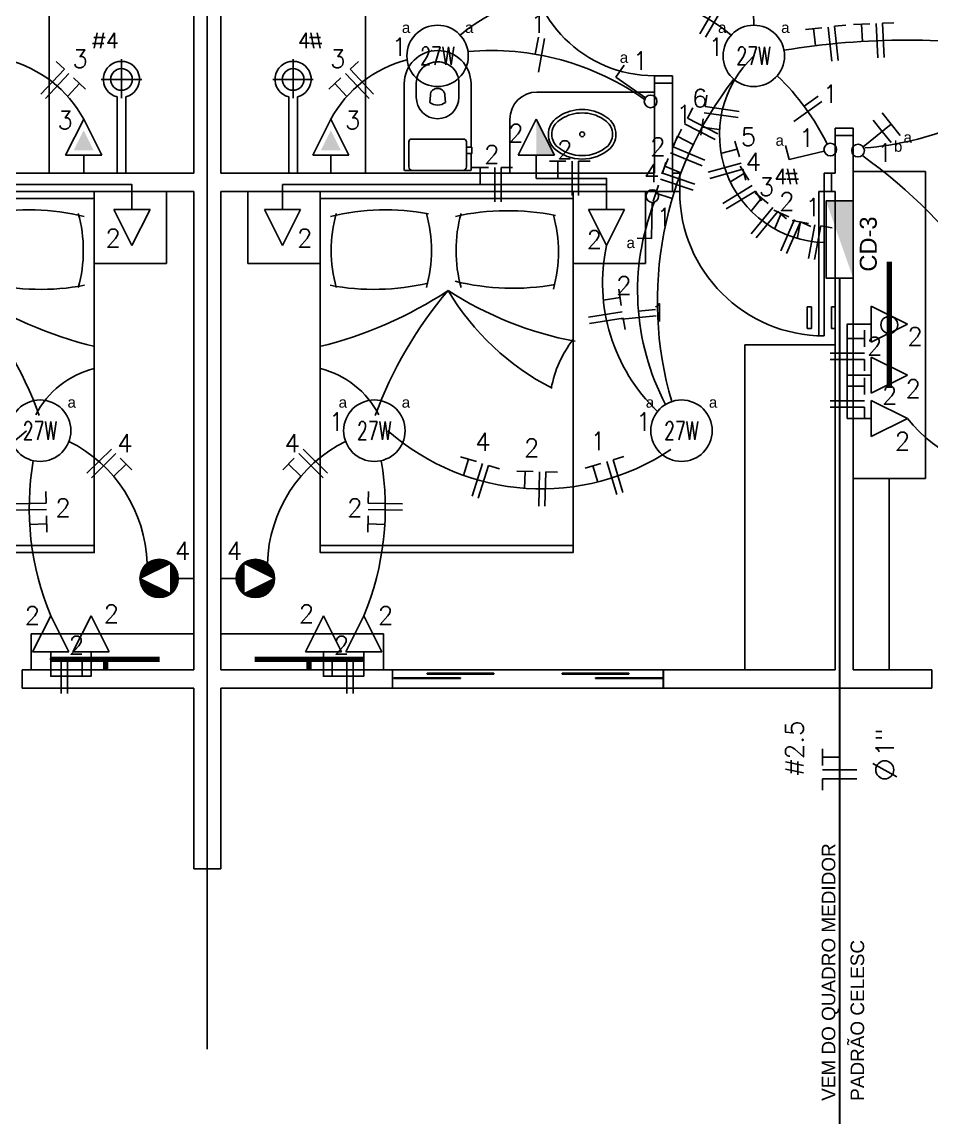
# Model space of a CAD drawing. Header units: metres. Extents: x 49 to 320, y -91 to 27.
# Drawn here: x 159.73 to 164.76, y -69.57 to -63.47 of the extents above; entities that cross this region are included whole.
import ezdxf
from ezdxf.enums import TextEntityAlignment as Align

# ---------------------------------------------------------------- set-up
doc = ezdxf.new("R2010")
doc.units = ezdxf.units.M
doc.header["$LTSCALE"] = 0.2
for name, color, linetype in [('ARQ-___-___-LEG', 3, 'Continuous'), ('ARQ-EQP', 24, 'Continuous'), ('ARQ-EQP-___-INT', 7, 'Continuous'), ('ARQ-MOB-___-INT', 7, 'Continuous'), ('BITOLA', 7, 'Continuous'), ('CIRCUITO', 7, 'Continuous'), ('CIRCUITO_FIACAO', 10, 'Continuous'), ('INTERRUPTORES', 6, 'Continuous'), ('LUMINARIAS', 1, 'Continuous'), ('SOMENTE_FIACAO', 3, 'Continuous'), ('SOMENTE_TUBULACAO', 5, 'Continuous'), ('TEXTO_INTERRUPTOR', 7, 'Continuous'), ('TOMADAS', 3, 'Continuous')]:
    doc.layers.add(name, color=color, linetype=linetype)
doc.styles.add('REGUA100', font='arial.ttf')
doc.styles.add('REGUA60', font='arial.ttf')
doc.styles.add('ROMANS', font='romans', dxfattribs={"height": 6})
doc.styles.get("Standard").update_dxf_attribs({"font": 'arial.ttf'})

# ---------------------------------------------------------------- blocks, each defined once
blk = doc.blocks.new('SACHS__2')
at = {"layer": 'ARQ-EQP', "color": 0, "linetype": 'ByBlock'}
for p, q in [((42.29, 2.4), (0, 2.4)), ((0, 2.4), (0, -2.4)), ((42.29, -2.4), (0, -2.4))]:
    blk.add_line(p, q, dxfattribs=at)
blk.add_arc((52, 0), 10, 193.88654, 166.11346, dxfattribs=at)
at = {"layer": 'ARQ-EQP-___-INT'}
for p, q in [((52, 11.2), (52, -11.2)), ((41.6, 0), (63.2, 0))]:
    blk.add_line(p, q, dxfattribs=at)
blk.add_circle((52, 0), 6, dxfattribs=at)
blk = doc.blocks.new('MDCCAS22')
at = {"color": 0}
blk.add_lwpolyline([(140, 0), (0, 0), (0, -200), (140, -200)], close=True, dxfattribs=at)
at = {"layer": 'ARQ-MOB-___-INT'}
for p, q in [((0, -4), (140, -4)), ((0, -196), (140, -196))]:
    blk.add_line(p, q, dxfattribs=at)
for centre, radius, start, end in [((36.14, -140.56), 130.32, 79.45741, 103.51085), ((82.89, -32.71), 76.8, 164.48595, 195.51405), ((-15.19, -32.71), 76.8, 344.48595, 15.51405), ((103.9, -146.58), 135.89, 78.80761, 102.36088), ((152.01, -32.7), 76.8, 164.48595, 195.51405), ((55.11, -33.55), 76.8, 344.48595, 15.51405), ((-55.47, 137.47), 230.14, 283.86849, 303.27711), ((29.71, 76.04), 130.31, 259.29808, 283.35216), ((243.13, -201.79), 226.41, 139.56103, 159.93611), ((178.64, 112.88), 199.47, 237.27407, 259.15181), ((195.03, 19.52), 144.83, 210.93609, 242.5714), ((106.88, 82.36), 135.99, 256.29588, 279.84092), ((188.19, -119.84), 61.23, 142.0564, 169.8271), ((-11.98, -146.66), 50.03, 27.33297, 76.02563)]:
    blk.add_arc(centre, radius, start, end, dxfattribs=at)
blk = doc.blocks.new('SAC616S2')
at = {"layer": 'ARQ-EQP', "color": 0, "linetype": 'ByBlock'}
blk.add_lwpolyline([(18.17, -1.5, -0.329256), (18.5, -1.88), (18.5, -49.6, -0.412623), (0, -68, -0.412623), (-18.5, -49.6), (-18.5, -14.45), (-18.9, -14.45), (-18.9, -10.95), (-18.5, -10.95), (-18.5, -1.88, -0.329256), (-18.17, -1.5), (-17.25, -1.5), (0, -1.5), (17.29, -1.5)], format="xyb", close=True, dxfattribs=at)
at = {"layer": 'ARQ-EQP-___-INT'}
for p, q in [((-18.5, -10.95), (-16, -10.95)), ((-18.5, -14.45), (-16, -14.45))]:
    blk.add_line(p, q, dxfattribs=at)
blk.add_lwpolyline([(-14, -1.5, 0.324141), (-16, -3.5), (-16, -17.5, 0.333333), (-14.5, -19), (0, -19), (14.5, -19, 0.333333), (16, -17.5), (16, -3.5, 0.324141), (14, -1.5, 0.324141)], format="xyb", dxfattribs=at)
for points in [[(0, -61.7, 0.418677), (11.8, -50), (11.8, -42.1, 0.411784), (0, -30.2, 0.411784), (-11.8, -42.1), (-11.8, -50, 0.418677)], [(0, -47, -0.428571), (-4, -43.3), (-4.3, -39.3, -0.16754), (0, -37.8, -0.16754), (4.3, -39.3), (4, -43.3, -0.428571)]]:
    blk.add_lwpolyline(points, format="xyb", close=True, dxfattribs=at)
blk.add_point((3.34, -68), dxfattribs=at)
blk = doc.blocks.new('SAL37S_2')
at = {"layer": 'ARQ-EQP-___-INT'}
for points in [[(0.02, -10, 0.145827), (-16.81, -14.87, 0.090827), (-22, -19.4, 0.12568), (-24.84, -26.73, 0.221372), (-20.58, -38.81, 0.186059), (0.02, -46.55, 0.186059)], [(-0.02, -10, -0.145827), (16.81, -14.87, -0.090827), (22, -19.4, -0.12568), (24.84, -26.73, -0.221372), (20.58, -38.81, -0.186059), (-0.02, -46.55, -0.186059)]]:
    blk.add_lwpolyline(points, format="xyb", dxfattribs=at)
blk.add_lwpolyline([(0, -12.5, 0.14623), (-15.5, -17, 0.09047), (-20, -20.9, 0.123903), (-22.35, -27, 0.21906), (-18.85, -37, 0.185248), (0, -44.05, 0.185248), (18.85, -37, 0.21906), (22.35, -27, 0.123903), (20, -20.9, 0.09047), (15.5, -17, 0.14623)], format="xyb", close=True, dxfattribs=at)
blk.add_circle((0, -28.25), 1.8, dxfattribs=at)
blk = doc.blocks.new('*U336', base_point=(2907.74, 95.49))
at = {"linetype": 'Continuous'}
blk.add_circle((2907.74, 95.49), 17, dxfattribs=at)
at = {"linetype": 'Continuous', "style": 'ROMANS', "width": 0.7}
blk.add_text('27W', height=10, dxfattribs=at).set_placement((2907.7, 95.49), align=Align.MIDDLE)
blk = doc.blocks.new('*U340', base_point=(3127.74, 302.99))
at = {"linetype": 'Continuous'}
blk.add_circle((3127.74, 302.99), 17, dxfattribs=at)
at = {"linetype": 'Continuous', "style": 'ROMANS', "width": 0.7}
blk.add_text('27W', height=10, dxfattribs=at).set_placement((3127.7, 302.99), align=Align.MIDDLE)
blk = doc.blocks.new('*U341', base_point=(3302.74, 302.99))
at = {"linetype": 'Continuous'}
blk.add_circle((3302.74, 302.99), 17, dxfattribs=at)
at = {"linetype": 'Continuous', "style": 'ROMANS', "width": 0.7}
blk.add_text('27W', height=10, dxfattribs=at).set_placement((3302.7, 302.99), align=Align.MIDDLE)
blk = doc.blocks.new('*U342', base_point=(3262.74, 95.49))
at = {"linetype": 'Continuous'}
blk.add_circle((3262.74, 95.49), 17, dxfattribs=at)
at = {"linetype": 'Continuous', "style": 'ROMANS', "width": 0.7}
blk.add_text('27W', height=10, dxfattribs=at).set_placement((3262.7, 95.49), align=Align.MIDDLE)
blk = doc.blocks.new('*U343', base_point=(3092.74, 95.49))
at = {"linetype": 'Continuous'}
blk.add_circle((3092.74, 95.49), 17, dxfattribs=at)
at = {"linetype": 'Continuous', "style": 'ROMANS', "width": 0.7}
blk.add_text('27W', height=10, dxfattribs=at).set_placement((3092.7, 95.49), align=Align.MIDDLE)
blk = doc.blocks.new('*U321', base_point=(1830.96, -37.01))
blk.add_lwpolyline([(1802.46, -37.01), (1802.46, -17.01), (1859.46, -17.01), (1859.46, -37.01)], close=True)
blk.add_trace([(1859.46, -17.01), (1802.46, -37.01), (1859.46, -37.01)])
blk = doc.blocks.new('*U402', base_point=(1511.24, 274.62))
at = {"color": 2}
for p, q in [((1490.54, 291.31), (1495.14, 297.85)), ((1506.9, 279.8), (1490.54, 291.31))]:
    blk.add_line(p, q, dxfattribs=at)
blk.add_circle((1509.76, 277.79), 3.5, dxfattribs=at)
blk = doc.blocks.new('*U404', base_point=(1513.03, 227.99))
at = {"color": 2}
for p, q in [((1510.66, 221.86), (1510.28, 201.86)), ((1510.28, 201.86), (1502.28, 202.01))]:
    blk.add_line(p, q, dxfattribs=at)
blk.add_circle((1510.73, 225.36), 3.5, dxfattribs=at)
blk = doc.blocks.new('*U405', base_point=(1611.24, 248.26))
at = {"color": 2}
for p, q in [((1586.41, 245.65), (1584.54, 253.43)), ((1605.85, 250.33), (1586.41, 245.65))]:
    blk.add_line(p, q, dxfattribs=at)
blk.add_circle((1609.26, 251.15), 3.5, dxfattribs=at)
blk = doc.blocks.new('*U408', base_point=(1621.24, 249.71))
for p, q in [((1642.97, 265.26), (1637.96, 271.5)), ((1627.37, 252.74), (1642.97, 265.26)), ((1637.96, 261.23), (1632.95, 267.47)), ((1642.97, 265.26), (1647.98, 259.02)), ((1637.96, 261.23), (1642.96, 255))]:
    blk.add_line(p, q)
blk.add_circle((1624.64, 250.55), 3.5)
blk = doc.blocks.new('*U410', base_point=(1332.13, 237.99))
for p, q in [((1322.13, 247.99), (1332.13, 267.99)), ((1332.13, 267.99), (1342.13, 247.99)), ((1342.13, 247.99), (1322.13, 247.99)), ((1332.13, 247.99), (1332.13, 237.99))]:
    blk.add_line(p, q)
blk.add_trace([(1326.66, 250.79), (1337.6, 250.79), (1332.13, 261.73)])
blk = doc.blocks.new('*X411')
at = {"color": 0}
for p, q in [((337.98, 767.55), (339.55, 769.11)), ((338.57, 767.25), (341.02, 769.7)), ((339.16, 766.96), (342.24, 770.04)), ((339.75, 766.66), (343.31, 770.22)), ((340.34, 766.37), (344.28, 770.31)), ((340.93, 766.07), (345.18, 770.33)), ((341.52, 765.78), (346.02, 770.28)), ((342.1, 765.49), (346.8, 770.18)), ((342.69, 765.19), (347.55, 770.05)), ((343.28, 764.9), (348.26, 769.87)), ((343.87, 764.6), (348.94, 769.66)), ((344.46, 764.31), (349.58, 769.43)), ((345.05, 764.01), (350.2, 769.16)), ((345.64, 763.72), (350.79, 768.86)), ((332.42, 757.57), (337.42, 762.57)), ((332.44, 758.47), (337.42, 763.45)), ((332.47, 756.73), (337.42, 761.68)), ((332.52, 759.44), (337.42, 764.34)), ((332.71, 760.51), (337.42, 765.22)), ((333.04, 761.73), (337.42, 766.1)), ((333.63, 763.2), (337.42, 766.99)), ((335.06, 765.51), (337.24, 767.69)), ((346.23, 763.42), (351.35, 768.55)), ((346.82, 763.13), (351.89, 768.2)), ((347.41, 762.83), (352.41, 767.84)), ((348, 762.54), (352.9, 767.45)), ((348.59, 762.24), (353.38, 767.03)), ((349.18, 761.95), (353.83, 766.6)), ((349.77, 761.65), (354.25, 766.14)), ((350.35, 761.36), (354.66, 765.66)), ((350.94, 761.07), (355.04, 765.16)), ((351.53, 760.77), (355.4, 764.64)), ((352.12, 760.48), (355.74, 764.09)), ((352.71, 760.18), (356.05, 763.52)), ((353.3, 759.89), (356.33, 762.92)), ((353.89, 759.59), (356.59, 762.3)), ((354.48, 759.3), (356.82, 761.64)), ((332.56, 755.94), (337.42, 760.8)), ((332.7, 755.2), (337.42, 759.92)), ((332.87, 754.49), (337.42, 759.03)), ((333.08, 753.81), (337.42, 758.15)), ((333.32, 753.17), (337.42, 757.26)), ((333.59, 752.55), (337.42, 756.38)), ((333.88, 751.96), (337.42, 755.5)), ((334.2, 751.39), (337.42, 754.61)), ((342.51, 745.56), (352.13, 755.19)), ((343.27, 745.44), (353.9, 756.07)), ((344.07, 745.36), (355.67, 756.95)), ((344.93, 745.33), (357.42, 757.82)), ((345.85, 745.36), (357.38, 756.9)), ((346.85, 745.48), (357.27, 755.9)), ((347.95, 745.7), (357.05, 754.79)), ((355.07, 759), (357.02, 760.96)), ((355.66, 758.71), (357.19, 760.24)), ((356.25, 758.41), (357.31, 759.48)), ((356.84, 758.12), (357.39, 758.67)), ((334.55, 750.85), (337.42, 753.73)), ((334.91, 750.34), (337.42, 752.84)), ((335.3, 749.84), (337.42, 751.96)), ((335.71, 749.37), (337.42, 751.08)), ((336.15, 748.92), (337.42, 750.19)), ((336.6, 748.49), (337.42, 749.31)), ((337.08, 748.09), (337.42, 748.43)), ((337.58, 747.71), (337.99, 748.11)), ((338.11, 747.35), (339.76, 749)), ((338.66, 747.01), (341.53, 749.88)), ((339.23, 746.7), (343.3, 750.77)), ((339.83, 746.41), (345.06, 751.65)), ((340.45, 746.15), (346.83, 752.53)), ((341.11, 745.92), (348.6, 753.42)), ((341.79, 745.73), (350.37, 754.3)), ((349.23, 746.1), (356.65, 753.52)), ((350.84, 746.82), (355.93, 751.91))]:
    blk.add_line(p, q, dxfattribs=at)
blk = doc.blocks.new('*U412', base_point=(1271.24, 13.66))
for p, q in [((1283.99, 22.16), (1300.99, 13.66)), ((1283.99, 5.16), (1283.99, 22.16)), ((1279.74, 13.66), (1271.24, 13.66)), ((1300.99, 13.66), (1283.99, 5.16))]:
    blk.add_line(p, q)
blk.add_circle((1290.37, 13.66), 10.62)
at = {"xscale": 0.85, "yscale": 0.85, "zscale": 0.85}
blk.add_blockref('*X411', (997.19, -630.49), dxfattribs=at)
blk = doc.blocks.new('*U416', base_point=(1305.42, 227.99))
for p, q in [((1305.42, 217.99), (1305.42, 227.99)), ((1295.42, 217.99), (1315.42, 217.99)), ((1305.42, 197.99), (1295.42, 217.99)), ((1315.42, 217.99), (1305.42, 197.99))]:
    blk.add_line(p, q)
blk = doc.blocks.new('*U418', base_point=(1350.4, -37.01))
for p, q in [((1340.4, -27.01), (1350.4, -7.01)), ((1350.4, -7.01), (1360.4, -27.01)), ((1360.4, -27.01), (1340.4, -27.01)), ((1350.4, -27.01), (1350.4, -37.01))]:
    blk.add_line(p, q)
blk = doc.blocks.new('*U419', base_point=(1328.06, -37.01))
for p, q in [((1318.06, -27.01), (1328.06, -7.01)), ((1328.06, -7.01), (1338.06, -27.01)), ((1338.06, -27.01), (1318.06, -27.01)), ((1328.06, -27.01), (1328.06, -37.01))]:
    blk.add_line(p, q)
blk = doc.blocks.new('*U417', base_point=(1484.76, 227.99))
for p, q in [((1484.76, 217.99), (1484.76, 227.99)), ((1474.76, 217.99), (1494.76, 217.99)), ((1484.76, 197.99), (1474.76, 217.99)), ((1494.76, 217.99), (1484.76, 197.99))]:
    blk.add_line(p, q)
blk = doc.blocks.new('*U420', base_point=(1621.24, 102.24))
for p, q in [((1631.24, 112.24), (1651.24, 102.24)), ((1631.24, 92.24), (1631.24, 112.24)), ((1631.24, 102.24), (1621.24, 102.24)), ((1651.24, 102.24), (1631.24, 92.24))]:
    blk.add_line(p, q)
blk = doc.blocks.new('*U421', base_point=(1621.24, 126.22))
for p, q in [((1631.24, 136.22), (1651.24, 126.22)), ((1631.24, 116.22), (1631.24, 136.22)), ((1631.24, 126.22), (1621.24, 126.22)), ((1651.24, 126.22), (1631.24, 116.22))]:
    blk.add_line(p, q)
blk = doc.blocks.new('*U422', base_point=(1621.24, 154.5))
for p, q in [((1631.24, 164.5), (1651.24, 154.5)), ((1631.24, 144.5), (1631.24, 164.5)), ((1631.24, 154.5), (1621.24, 154.5)), ((1651.24, 154.5), (1631.24, 144.5))]:
    blk.add_line(p, q)
blk = doc.blocks.new('*U438', base_point=(1566.35, 319.99))
at = {"linetype": 'ByBlock'}
for start, end in [(64.71513, 64.71513), (1.87242, 60.25791)]:
    blk.add_arc((1347.88, 312.85), 218.58, start, end, dxfattribs=at)
blk = doc.blocks.new('*U440', base_point=(1512.8, 85.09))
at = {"linetype": 'ByBlock'}
for start, end in [(311.54724, 311.54724), (228.45276, 303.94152)]:
    blk.add_arc((1441.24, 191.41), 128.16, start, end, dxfattribs=at)
blk = doc.blocks.new('*U443', base_point=(1340.3, 89.58))
at = {"linetype": 'ByBlock'}
blk.add_arc((1375.37, 19.49), 78.38, 116.57626, 178.208, dxfattribs=at)
blk = doc.blocks.new('*U444', base_point=(1360.03, 78.92))
at = {"linetype": 'ByBlock'}
for start, end in [(16.02017, 16.02017), (337.45978, 9.75183)]:
    blk.add_arc((1206.81, 52.59), 155.47, start, end, dxfattribs=at)
blk = doc.blocks.new('*U445', base_point=(1484.76, 227.99))
at = {"linetype": 'ByBlock'}
blk.add_lwpolyline([(1484.76, 227.99), (1484.76, 231.73), (1305.42, 231.73), (1305.42, 227.99)], dxfattribs=at)
blk = doc.blocks.new('*U446', base_point=(1374.38, 300.85))
at = {"linetype": 'ByBlock'}
blk.add_arc((1391.24, 235.58), 67.41, 104.48774, 151.26272, dxfattribs=at)
blk = doc.blocks.new('*U480', base_point=(1350.4, -37.01))
at = {"linetype": 'ByBlock'}
blk.add_lwpolyline([(1350.4, -37.01), (1350.4, -40.44), (1328.06, -40.44), (1328.06, -37.01)], dxfattribs=at)
blk = doc.blocks.new('*U434', base_point=(1605.24, 199.63))
at = {"linetype": 'ByBlock'}
for start, end in [(283.82247, 283.82247), (133.0073, 268.33735)]:
    blk.add_arc((1606.98, 259.32), 59.72, start, end, dxfattribs=at)
blk = doc.blocks.new('*U435', base_point=(1553.79, 314.56))
at = {"linetype": 'ByBlock'}
blk.add_arc((1478.74, 221.27), 119.73, 51.18675, 128.81325, dxfattribs=at)
blk = doc.blocks.new('*U436', base_point=(1579.21, 292))
at = {"linetype": 'ByBlock'}
blk.add_arc((1485.23, 194.29), 135.57, 26.05607, 46.11526, dxfattribs=at)
blk = doc.blocks.new('*U437', base_point=(1582.95, 306.12))
at = {"linetype": 'ByBlock'}
blk.add_arc((1651.12, -104.29), 416.04, 80.56994, 99.43006, dxfattribs=at)
blk = doc.blocks.new('*U439', base_point=(1555.21, 290.06))
at = {"linetype": 'ByBlock'}
for start, end in [(201.09787, 201.09787), (141.96764, 196.2101)]:
    blk.add_arc((1712.22, 167.25), 199.34, start, end, dxfattribs=at)
blk = doc.blocks.new('*U441', base_point=(1517.42, 110.02))
at = {"linetype": 'ByBlock'}
blk.add_arc((1637.2, 172.85), 135.26, 158.7442, 207.67668, dxfattribs=at)
blk = doc.blocks.new('*U442', base_point=(1512.98, 106.13))
at = {"linetype": 'ByBlock'}
blk.add_arc((1580.88, 177.25), 98.33, 167.81988, 226.32762, dxfattribs=at)
blk = doc.blocks.new('*U447', base_point=(1408.07, 305.44))
at = {"linetype": 'ByBlock'}
blk.add_arc((1420.79, 159.08), 146.92, 54.38759, 94.96753, dxfattribs=at)
blk = doc.blocks.new('*U455', base_point=(1723.55, 291.41))
at = {"linetype": 'ByBlock'}
blk.add_arc((1614.14, 421.38), 169.89, 274.61369, 310.09085, dxfattribs=at)
blk = doc.blocks.new('*U456', base_point=(1732.37, 92.94))
at = {"linetype": 'ByBlock'}
blk.add_arc((1470.13, 27.02), 270.4, 14.10915, 54.66184, dxfattribs=at)
blk = doc.blocks.new('*U457', base_point=(1719.32, 72.99))
at = {"linetype": 'ByBlock'}
for start, end in [(287.56289, 287.56289), (218.43399, 275.06739)]:
    blk.add_arc((1712.42, 150.79), 78.11, start, end, dxfattribs=at)
blk = doc.blocks.new('*U478', base_point=(1621.24, 102.24))
at = {"linetype": 'ByBlock'}
blk.add_lwpolyline([(1621.24, 102.24), (1617.97, 102.24), (1617.97, 126.22), (1621.24, 126.22)], dxfattribs=at)
blk = doc.blocks.new('*U479', base_point=(1621.24, 126.22))
at = {"linetype": 'ByBlock'}
blk.add_lwpolyline([(1621.24, 126.22), (1617.97, 126.22), (1617.97, 154.5), (1621.24, 154.5)], dxfattribs=at)
blk = doc.blocks.new('*U448', base_point=(1438.38, 237.99))
for p, q in [((1428.38, 247.99), (1438.38, 267.99)), ((1438.38, 267.99), (1448.38, 247.99)), ((1448.38, 247.99), (1428.38, 247.99)), ((1438.38, 247.99), (1438.38, 237.99))]:
    blk.add_line(p, q)
blk.add_trace([(1438.38, 247.99), (1448.38, 247.99), (1438.38, 267.99)])
blk = doc.blocks.new('*U481', base_point=(2818.1, 237.99))
at = {"linetype": 'ByBlock'}
blk.add_lwpolyline([(2818.1, 237.99), (2818.1, 235.21), (2779.22, 235.21), (2779.22, 227.99), (2779.22, 227.99)], dxfattribs=at)
blk = doc.blocks.new('N')
for p, q in [((0, 9.5), (-6.33, 9.5)), ((0, -9.5), (0, 9.5))]:
    blk.add_line(p, q)
blk = doc.blocks.new('F')
blk.add_line((0, -9.5), (0, 9.5))
blk = doc.blocks.new('T')
at = {"linetype": 'Continuous'}
for p, q in [((4.57, 9.5), (-4.57, 9.5)), ((0, 0), (0, 9.5))]:
    blk.add_line(p, q, dxfattribs=at)
blk = doc.blocks.new('*U578', base_point=(2902.03, 49.43))
at = {"layer": 'SOMENTE_FIACAO', "linetype": 'ByBlock', "rotation": 271.16543662}
for name, p in [('N', (2901.62, 55.21)), ('F', (2901.69, 51.71)), ('T', (2901.85, 43.64))]:
    blk.add_blockref(name, p, dxfattribs=at)
blk = doc.blocks.new('*U579', base_point=(2925.25, -40.36))
at = {"layer": 'SOMENTE_FIACAO', "linetype": 'ByBlock'}
for name, p in [('N', (2919.46, -40.44)), ('F', (2922.96, -40.44)), ('T', (2931.03, -40.44))]:
    blk.add_blockref(name, p, dxfattribs=at)
blk = doc.blocks.new('*U600', base_point=(2918.28, 284.1))
at = {"layer": 'SOMENTE_FIACAO', "linetype": 'ByBlock', "rotation": 316.81205534}
for name, p in [('N', (2914.66, 288.69)), ('F', (2917.21, 286.3)), ('T', (2923.1, 280.77))]:
    blk.add_blockref(name, p, dxfattribs=at)
blk = doc.blocks.new('bitol')
for p, q in [((3.08, 6.89), (10.37, 6.89)), ((5.27, 10), (3.33, -0.04)), ((9.37, 10), (7.44, -0.04)), ((2.25, 3.18), (9.54, 3.18))]:
    blk.add_line(p, q)
at = {"style": 'ROMANS'}
blk.add_attdef('BS', (10.82, -0.01), '', height=10, dxfattribs=at)
blk = doc.blocks.new('*U607', base_point=(2943.74, 73.79))
at = {"layer": 'SOMENTE_FIACAO', "linetype": 'ByBlock', "rotation": 314.57112833}
for name, p in [('F', (2940.39, 78.61)), ('F', (2942.85, 76.12)), ('T', (2948.51, 70.37))]:
    blk.add_blockref(name, p, dxfattribs=at)
blk = doc.blocks.new('*U508', base_point=(2667.9, 201.33))
at = {"layer": 'SOMENTE_FIACAO', "linetype": 'ByBlock', "rotation": 10.63878627}
for name, p in [('N', (2662.35, 199.57)), ('F', (2665.79, 200.21)), ('T', (2673.72, 201.7))]:
    blk.add_blockref(name, p, dxfattribs=at)
blk = doc.blocks.new('*U509', base_point=(2725.25, 323.63))
at = {"layer": 'SOMENTE_FIACAO', "linetype": 'ByBlock', "rotation": 30.37507652}
for name, p in [('T', (2729.69, 327.49)), ('N', (2719.71, 321.64)), ('F', (2722.73, 323.41))]:
    blk.add_blockref(name, p, dxfattribs=at)
blk = doc.blocks.new('*U511', base_point=(2657.77, 308.57))
at = {"layer": 'SOMENTE_FIACAO', "linetype": 'ByBlock', "rotation": 353.79237064}
for name, p in [('N', (2652.1, 309.93)), ('F', (2655.58, 309.55)), ('T', (2663.61, 308.68))]:
    blk.add_blockref(name, p, dxfattribs=at)
blk = doc.blocks.new('*U512', base_point=(2728.28, 258.83))
at = {"layer": 'SOMENTE_FIACAO', "linetype": 'ByBlock', "rotation": 297.42262544}
for name, p in [('N', (2726.04, 264.19)), ('F', (2727.65, 261.08)), ('T', (2731.37, 253.92))]:
    blk.add_blockref(name, p, dxfattribs=at)
blk = doc.blocks.new('*U513', base_point=(2778.19, 67.67))
at = {"layer": 'SOMENTE_FIACAO', "linetype": 'ByBlock', "rotation": 343.3321522000001}
for name, p in [('N', (2772.94, 70.29)), ('F', (2776.29, 69.29)), ('T', (2784.03, 66.97))]:
    blk.add_blockref(name, p, dxfattribs=at)
blk = doc.blocks.new('R')
blk.add_line((0, 0), (0, 9.5))
blk = doc.blocks.new('*U519', base_point=(2817.17, 302.38))
at = {"layer": 'SOMENTE_FIACAO', "linetype": 'ByBlock', "rotation": 10.2935086}
for name, p in [('F', (2815.22, 303.32)), ('R', (2818.67, 303.94))]:
    blk.add_blockref(name, p, dxfattribs=at)
blk = doc.blocks.new('*U520', base_point=(2760.1, 159.96))
at = {"layer": 'SOMENTE_FIACAO', "linetype": 'ByBlock', "rotation": 84.48042533}
for name, p in [('F', (2761.25, 158.1)), ('R', (2761.59, 161.58))]:
    blk.add_blockref(name, p, dxfattribs=at)
blk = doc.blocks.new('*U521', base_point=(2670.18, 272.76))
at = {"layer": 'SOMENTE_FIACAO', "linetype": 'ByBlock', "rotation": 54.14379192}
for name, p in [('F', (2667.85, 272.28)), ('R', (2669.9, 275.12))]:
    blk.add_blockref(name, p, dxfattribs=at)
blk = doc.blocks.new('*U571', base_point=(2680.81, 205.24))
at = {"layer": 'SOMENTE_FIACAO', "linetype": 'ByBlock', "rotation": 23.75053618999999}
for name, p in [('T', (2686.36, 207)), ('N', (2675.76, 202.33)), ('F', (2678.97, 203.74))]:
    blk.add_blockref(name, p, dxfattribs=at)
blk = doc.blocks.new('*U574', base_point=(2631.81, 310.41))
at = {"layer": 'SOMENTE_FIACAO', "linetype": 'ByBlock', "rotation": 357.3840892900001}
for name, p in [('N', (2626.07, 311.57)), ('F', (2629.57, 311.41)), ('T', (2637.64, 311.05))]:
    blk.add_blockref(name, p, dxfattribs=at)
blk = doc.blocks.new('*U576', base_point=(2735.47, 243.46))
at = {"layer": 'SOMENTE_FIACAO', "linetype": 'ByBlock', "rotation": 292.53173877}
for name, p in [('N', (2733.67, 248.98)), ('F', (2735.01, 245.75)), ('T', (2738.11, 238.29))]:
    blk.add_blockref(name, p, dxfattribs=at)
blk = doc.blocks.new('*U577', base_point=(2818.85, 63.01))
at = {"layer": 'SOMENTE_FIACAO', "linetype": 'ByBlock', "rotation": 1.60808932}
for name, p in [('N', (2813.05, 63.14)), ('F', (2816.55, 63.24)), ('T', (2824.62, 63.46))]:
    blk.add_blockref(name, p, dxfattribs=at)
blk = doc.blocks.new('*U580', base_point=(2779.89, 162.15))
at = {"layer": 'SOMENTE_FIACAO', "linetype": 'ByBlock', "rotation": 81.13581409}
for name, p in [('T', (2781.15, 167.81)), ('F', (2779.91, 159.84)), ('N', (2779.37, 156.38))]:
    blk.add_blockref(name, p, dxfattribs=at)
blk = doc.blocks.new('*U581', base_point=(2800.51, 235.33))
at = {"layer": 'SOMENTE_FIACAO', "linetype": 'ByBlock'}
for name, p in [('N', (2794.72, 235.21)), ('F', (2798.22, 235.21)), ('T', (2806.29, 235.21))]:
    blk.add_blockref(name, p, dxfattribs=at)
blk = doc.blocks.new('*U582', base_point=(2843.33, 231.57))
at = {"layer": 'SOMENTE_FIACAO', "linetype": 'ByBlock'}
for name, p in [('N', (2837.54, 231.73)), ('F', (2841.04, 231.73)), ('T', (2849.11, 231.73))]:
    blk.add_blockref(name, p, dxfattribs=at)
blk = doc.blocks.new('*U585', base_point=(2646.14, 114.38))
at = {"layer": 'SOMENTE_FIACAO', "linetype": 'ByBlock', "rotation": 90}
for name, p in [('T', (2646.01, 120.16)), ('F', (2646.01, 112.09)), ('N', (2646.01, 108.59))]:
    blk.add_blockref(name, p, dxfattribs=at)
blk = doc.blocks.new('*U586', base_point=(2645.46, 140.78))
at = {"layer": 'SOMENTE_FIACAO', "linetype": 'ByBlock', "rotation": 90}
for name, p in [('T', (2646.01, 146.57)), ('F', (2646.01, 138.49)), ('N', (2646.01, 134.99))]:
    blk.add_blockref(name, p, dxfattribs=at)
blk = doc.blocks.new('*U598', base_point=(2694.6, 213.63))
at = {"layer": 'SOMENTE_FIACAO', "linetype": 'ByBlock', "rotation": 39.44598987}
for name, p in [('T', (2699.42, 216.89)), ('N', (2690.48, 209.53)), ('F', (2693.19, 211.76))]:
    blk.add_blockref(name, p, dxfattribs=at)
blk = doc.blocks.new('*U601', base_point=(2707.3, 228.56))
at = {"layer": 'SOMENTE_FIACAO', "linetype": 'ByBlock', "rotation": 58.54093424}
for name, p in [('T', (2710.97, 233.09)), ('N', (2704.93, 223.22)), ('F', (2706.76, 226.21))]:
    blk.add_blockref(name, p, dxfattribs=at)
blk = doc.blocks.new('*U602', base_point=(2740.69, 229.39))
at = {"layer": 'SOMENTE_FIACAO', "linetype": 'ByBlock', "rotation": 288.20652481}
for name, p in [('N', (2739.32, 235.03)), ('F', (2740.41, 231.7)), ('T', (2742.93, 224.03))]:
    blk.add_blockref(name, p, dxfattribs=at)
blk = doc.blocks.new('*U603', base_point=(2853.03, 68.66))
at = {"layer": 'SOMENTE_FIACAO', "linetype": 'ByBlock', "rotation": 17.11009382}
for name, p in [('T', (2858.48, 70.62)), ('N', (2847.42, 67.22)), ('F', (2850.76, 68.25))]:
    blk.add_blockref(name, p, dxfattribs=at)
blk = doc.blocks.new('*U604', base_point=(2714.33, 243.39))
at = {"layer": 'SOMENTE_FIACAO', "linetype": 'ByBlock', "rotation": 74.46085579999999}
for name, p in [('T', (2716.09, 248.9)), ('N', (2712.99, 237.75)), ('F', (2713.93, 241.12))]:
    blk.add_blockref(name, p, dxfattribs=at)
blk = doc.blocks.new('*U608', base_point=(2715.39, 267.83))
at = {"layer": 'SOMENTE_FIACAO', "linetype": 'ByBlock', "rotation": 278.28594645}
for name, p in [('N', (2715.27, 273.66)), ('F', (2715.77, 270.19)), ('T', (2716.94, 262.2))]:
    blk.add_blockref(name, p, dxfattribs=at)
blk = doc.blocks.new('diam')
blk.add_line((8.47, 11.54), (1.06, -1.68))
blk.add_circle((4.96, 5.01), 5)
at = {"style": 'ROMANS'}
blk.add_attdef('DS', (12.39, -0.01), '', height=10, dxfattribs=at)

msp = doc.modelspace()

# ---------------------------------------------------------------- linework, layer by layer
for p, q in [((159.8754, -64.303), (159.8754, -63.003)), ((160.6754, -63.003), (160.6754, -64.303)), ((160.8254, -64.303), (160.8254, -63.003)), ((161.6254, -64.303), (161.6254, -63.003)), ((163.2254, -63.763), (163.2254, -63.803)), ((163.3254, -63.763), (163.2254, -63.763)), ((163.2254, -63.803), (163.2254, -64.303)), ((163.3254, -63.803), (163.2254, -63.803)), ((163.2254, -63.803), (163.3254, -63.803)), ((163.3254, -63.803), (163.3254, -63.763)), ((163.3254, -64.303), (163.3254, -63.803)), ((163.2254, -63.853), (162.5754, -63.853)), ((162.4254, -64.003), (162.4254, -64.303)), ((164.2254, -64.053), (164.2254, -64.093)), ((164.3254, -64.053), (164.2254, -64.053)), ((164.3254, -64.093), (164.3254, -64.053)), ((164.2254, -64.093), (164.2254, -64.303)), ((164.3254, -64.093), (164.2254, -64.093)), ((164.2254, -64.093), (164.3254, -64.093)), ((164.3254, -67.053), (164.3254, -64.093)), ((164.3254, -64.2922), (164.7254, -64.2922)), ((164.7254, -64.2922), (164.7254, -65.9922)), ((160.6754, -64.303), (158.2754, -64.303)), ((163.2254, -64.303), (160.8254, -64.303)), ((163.3254, -64.403), (163.3254, -64.303)), ((163.3654, -64.303), (163.3254, -64.303)), ((163.3254, -64.303), (163.3254, -64.403)), ((163.3654, -64.403), (163.3654, -64.303)), ((164.2054, -64.303), (164.1654, -64.303)), ((164.1654, -64.303), (164.1654, -64.403)), ((164.2054, -64.303), (164.2054, -64.403)), ((164.2254, -64.303), (164.2054, -64.303)), ((164.2054, -64.403), (164.2054, -64.303)), ((158.1754, -64.403), (160.6754, -64.403)), ((160.5254, -64.403), (160.5254, -64.803)), ((160.6754, -64.403), (160.6754, -67.053)), ((160.8254, -67.053), (160.8254, -64.403)), ((160.8254, -64.403), (163.3254, -64.403)), ((160.9754, -64.403), (160.9754, -64.803)), ((163.1754, -64.403), (163.1754, -64.803)), ((163.3254, -64.403), (163.3654, -64.403)), ((164.1354, -64.403), (164.1354, -65.203)), ((164.1654, -64.403), (164.1354, -64.403)), ((164.1654, -64.403), (164.2054, -64.403)), ((164.1654, -65.203), (164.1654, -64.403)), ((164.2054, -64.403), (164.2254, -64.403)), ((164.2254, -64.403), (164.2254, -67.053)), ((160.5254, -64.803), (160.1254, -64.803)), ((160.9754, -64.803), (161.3754, -64.803)), ((163.1754, -64.803), (162.7754, -64.803)), ((164.0704, -65.043), (164.0704, -65.163)), ((164.0954, -65.043), (164.0704, -65.043)), ((164.0954, -65.163), (164.0954, -65.043)), ((164.2054, -65.043), (164.2054, -65.163)), ((164.2254, -65.043), (164.2054, -65.043)), ((164.0704, -65.163), (164.0954, -65.163)), ((164.1354, -65.203), (164.1654, -65.203)), ((164.2054, -65.163), (164.2254, -65.163)), ((163.7254, -67.053), (163.7254, -65.253)), ((163.7254, -65.253), (164.2254, -65.253)), ((164.7254, -65.9922), (164.3254, -65.9922)), ((164.5254, -65.9922), (164.5254, -67.053)), ((160.6754, -66.853), (159.7754, -66.853)), ((159.7754, -66.853), (159.7754, -67.053)), ((160.8254, -66.853), (161.7254, -66.853)), ((161.7254, -66.853), (161.7254, -67.053)), ((159.7254, -67.053), (159.7254, -67.153)), ((160.6754, -67.053), (159.7254, -67.053)), ((161.7754, -67.053), (160.8254, -67.053)), ((161.7754, -67.153), (161.7754, -67.053)), ((161.7764, -67.053), (161.7754, -67.053)), ((161.7754, -67.053), (161.7754, -67.153)), ((163.2744, -67.053), (161.7764, -67.053)), ((161.7764, -67.153), (161.7764, -67.053)), ((162.1517, -67.0955), (161.7824, -67.0955)), ((161.7824, -67.0955), (161.7824, -67.1005)), ((161.7824, -67.1005), (162.1517, -67.1005)), ((162.3363, -67.0705), (161.967, -67.0705)), ((161.967, -67.0705), (161.967, -67.0755)), ((161.967, -67.0755), (162.3363, -67.0755)), ((162.1517, -67.1005), (162.1517, -67.0955)), ((162.3363, -67.0755), (162.3363, -67.0705)), ((163.0838, -67.0705), (162.7145, -67.0705)), ((162.7145, -67.0705), (162.7145, -67.0755)), ((162.7145, -67.0755), (163.0838, -67.0755)), ((163.2684, -67.0955), (162.8992, -67.0955)), ((162.8992, -67.0955), (162.8992, -67.1005)), ((162.8992, -67.1005), (163.2684, -67.1005)), ((163.0838, -67.0755), (163.0838, -67.0705)), ((163.2684, -67.1005), (163.2684, -67.0955)), ((163.2754, -67.053), (163.2744, -67.053)), ((163.2744, -67.053), (163.2744, -67.153)), ((163.2754, -67.053), (163.2754, -67.153)), ((164.2254, -67.053), (163.2754, -67.053)), ((163.2754, -67.153), (163.2754, -67.053)), ((164.7604, -67.053), (164.3254, -67.053)), ((164.7604, -67.153), (164.7604, -67.053)), ((164.7614, -67.053), (164.7604, -67.053)), ((164.7604, -67.053), (164.7604, -67.153)), ((164.7614, -67.153), (164.7614, -67.053)), ((159.7254, -67.153), (160.6754, -67.153)), ((160.6754, -67.153), (160.6754, -68.153)), ((160.8254, -68.153), (160.8254, -67.153)), ((160.8254, -67.153), (161.7754, -67.153)), ((161.7754, -67.153), (161.7764, -67.153)), ((161.7764, -67.153), (163.2744, -67.153)), ((163.2744, -67.153), (163.2754, -67.153)), ((163.2754, -67.153), (164.7604, -67.153)), ((164.7604, -67.153), (164.7614, -67.153)), ((160.6754, -68.153), (160.8254, -68.153))]:
    msp.add_line(p, q)
for points, const_width in [([(160.7504, -48.153), (160.7504, -69.153)], 0.01), ([(164.5254, -65.1422), (164.5254, -64.7922), (164.5254, -65.4922)], 0.03), ([(160.1879, -66.9933), (159.8879, -66.9933), (160.4879, -66.9933)], 0.03), ([(160.1879, -66.9933), (160.1879, -67.053)], 0.03), ([(161.3129, -66.9933), (161.6129, -66.9933), (161.0129, -66.9933)], 0.03), ([(161.3129, -66.9933), (161.3129, -67.053)], 0.03)]:
    msp.add_lwpolyline(points, dxfattribs=dict(const_width=const_width))
msp.add_circle((164.5254, -65.1422), 0.0468)
for centre, radius, start, end in [((163.2254, -63.063), 0.7, 180, 270), ((162.5754, -64.003), 0.15, 90, 180), ((164.1654, -64.403), 0.8, 180, 270)]:
    msp.add_arc(centre, radius, start, end)
at = {"layer": 'SOMENTE_TUBULACAO', "const_width": 0.01}
msp.add_lwpolyline([(164.2504, -64.8833), (164.2504, -69.5669)], dxfattribs=at)

# ---------------------------------------------------------------- block references
at = {"yscale": 0.01, "zscale": 0.01}
for name, p, xscale, rotation in [('SAC616S2', (162.0254, -64.303), 0.01, 180), ('SACHS__2', (160.2754, -64.303), -0.01, 270), ('SACHS__2', (161.2254, -64.303), 0.01, 90.00000000000001)]:
    msp.add_blockref(name, p, dxfattribs=dict(at, xscale=xscale, rotation=rotation))
for name, p, xscale, yscale, zscale in [('SAL37S_2', (162.8254, -63.8749), 0.0075, 0.0075, 0.0075), ('MDCCAS22', (160.1254, -64.403), -0.01, 0.01, 0.01), ('MDCCAS22', (161.3754, -64.403), 0.01, 0.01, 0.01)]:
    msp.add_blockref(name, p, dxfattribs=dict(xscale=xscale, yscale=yscale, zscale=zscale))
at = {"linetype": 'ByBlock', "xscale": 0.01, "yscale": 0.01, "zscale": 0.01, "rotation": 90}
for name, p, values in [('bitol', (164.0504, -67.6553), {'BS': '2.5'}), ('diam', (164.5504, -67.6553), {'DS': '1"'})]:
    msp.add_blockref(name, p, dxfattribs=at).add_auto_attribs(values)
for name, p in [('T', (164.2504, -67.5353)), ('F', (164.2504, -67.6053)), ('N', (164.2504, -67.6553))]:
    msp.add_blockref(name, p, dxfattribs=at)
at = {"layer": 'BITOLA', "linetype": 'ByBlock', "xscale": 0.0085, "yscale": 0.0085, "zscale": 0.0085}
msp.add_blockref('bitol', (160.097, -63.6104), dxfattribs=at).add_auto_attribs({'BS': '4'})
at = {"layer": 'BITOLA', "linetype": 'ByBlock'}
ref = msp.add_blockref('bitol', (161.4038, -63.6104), dxfattribs=dict(at, xscale=-0.0085, yscale=0.0085, zscale=0.0085))
ref.add_attrib('BS', '4', (161.2511, -63.6105), dxfattribs={"layer": '0', "height": 0.085, "style": 'ROMANS'})
ref = msp.add_blockref('bitol', (164.0417, -64.3631), dxfattribs=dict(at, xscale=-0.0085, yscale=0.0085, zscale=0.0085))
ref.add_attrib('BS', '4', (163.8889, -64.3632), dxfattribs={"layer": '0', "height": 0.085, "style": 'ROMANS'})
at = {"layer": 'INTERRUPTORES', "xscale": 0.01, "yscale": 0.01, "zscale": 0.01}
for name, p in [('*U402', (163.2187, -63.9367)), ('*U408', (164.3187, -64.1858)), ('*U405', (164.2187, -64.2002)), ('*U404', (163.2366, -64.403))]:
    msp.add_blockref(name, p, dxfattribs=at)
at = {"layer": 'LUMINARIAS', "xscale": 0.01, "yscale": 0.01, "zscale": 0.01}
for name, p in [('*U340', (162.0254, -63.653)), ('*U341', (163.7754, -63.653)), ('*U336', (159.8254, -65.728)), ('*U343', (161.6754, -65.728)), ('*U342', (163.3754, -65.728))]:
    msp.add_blockref(name, p, dxfattribs=at)
at = {"layer": 'LUMINARIAS', "xscale": 0.0075, "yscale": 0.0075, "zscale": 0.0075, "rotation": 90.00000000000001}
msp.add_blockref('*U321', (164.3254, -64.6695), dxfattribs=at)
at = {"layer": 'SOMENTE_FIACAO', "linetype": 'ByBlock', "yscale": 0.01, "zscale": 0.01}
for name, p, xscale in [('*U509', (163.5003, -63.4466), -0.01), ('*U511', (164.1751, -63.5972), -0.01), ('*U574', (164.4347, -63.5787), -0.01), ('*U519', (162.5811, -63.6591), -0.01), ('*U600', (159.9308, -63.8419), 0.01), ('*U600', (161.57, -63.8419), -0.01), ('*U608', (163.5989, -64.0046), -0.01), ('*U521', (164.0511, -63.9553), -0.01), ('*U512', (163.4701, -64.0946), -0.01), ('*U576', (163.3981, -64.2483), -0.01), ('*U604', (163.6096, -64.249), -0.01), ('*U581', (162.7478, -64.3296), -0.01), ('*U582', (162.3196, -64.3672), -0.01), ('*U602', (163.3459, -64.389), -0.01), ('*U601', (163.6798, -64.3973), -0.01), ('*U598', (163.8068, -64.5465), -0.01), ('*U571', (163.9448, -64.6304), -0.01), ('*U508', (164.0738, -64.6696), -0.01), ('*U580', (162.9539, -65.0614), -0.01), ('*U520', (163.1518, -65.0832), -0.01), ('*U586', (164.2983, -65.2751), -0.01), ('*U585', (164.2915, -65.5391), -0.01), ('*U607', (160.1854, -65.945), 0.01), ('*U607', (161.3155, -65.945), -0.01), ('*U603', (162.2226, -65.9963), -0.01), ('*U513', (162.9709, -66.0062), -0.01), ('*U577', (162.5644, -66.0527), -0.01), ('*U578', (159.7682, -66.1886), 0.01), ('*U578', (161.7326, -66.1886), -0.01), ('*U579', (160.0004, -67.0865), 0.01), ('*U579', (161.5004, -67.0865), -0.01)]:
    msp.add_blockref(name, p, dxfattribs=dict(at, xscale=xscale))
at = {"layer": 'SOMENTE_TUBULACAO', "linetype": 'Continuous', "yscale": 0.01, "zscale": 0.01}
for name, p, xscale in [('*U438', (157.7244, -63.483), -0.01), ('*U438', (163.7765, -63.483), 0.01), ('*U439', (163.6651, -63.7823), 0.01), ('*U435', (163.6508, -63.5373), 0.01), ('*U440', (158.1848, -65.832), -0.01), ('*U440', (163.316, -65.832), 0.01), ('*U434', (164.1654, -64.6866), 0.01), ('*U437', (163.9425, -63.6217), 0.01), ('*U447', (162.1936, -63.6285), 0.01), ('*U446', (159.6441, -63.6744), -0.01), ('*U446', (161.8568, -63.6744), 0.01), ('*U436', (163.9051, -63.7629), 0.01), ('*U455', (165.3485, -63.7688), 0.01), ('*U456', (165.4367, -65.7535), 0.01), ('*U481', (162.5718, -64.303), -0.01), ('*U445', (158.5402, -64.403), -0.01), ('*U445', (162.9606, -64.403), 0.01), ('*U457', (165.3062, -65.953), 0.01), ('*U441', (163.2871, -65.5827), 0.01), ('*U444', (161.7133, -65.8937), 0.01), ('*U444', (159.7875, -65.8937), -0.01), ('*U442', (163.2428, -65.6216), 0.01), ('*U479', (164.3254, -65.4207), 0.01), ('*U478', (164.3254, -65.6605), 0.01), ('*U443', (159.9848, -65.7871), -0.01), ('*U443', (161.516, -65.7871), 0.01), ('*U480', (159.8838, -67.053), -0.01), ('*U480', (161.617, -67.053), 0.01)]:
    msp.add_blockref(name, p, dxfattribs=dict(at, xscale=xscale))
at = {"layer": 'TOMADAS', "yscale": 0.01, "zscale": 0.01}
for name, p, xscale in [('*U410', (160.0665, -64.303), -0.01), ('*U410', (161.4343, -64.303), 0.01), ('*U448', (162.5718, -64.303), 0.01), ('*U416', (160.3337, -64.403), -0.01), ('*U416', (161.1672, -64.403), 0.01), ('*U417', (162.9606, -64.403), 0.01), ('*U422', (164.3254, -65.1379), 0.01), ('*U421', (164.3254, -65.4207), 0.01), ('*U420', (164.3254, -65.6605), 0.01), ('*U412', (160.6754, -66.5463), -0.01), ('*U412', (160.8254, -66.5463), 0.01), ('*U418', (159.8838, -67.053), -0.01), ('*U419', (160.1072, -67.053), -0.01), ('*U419', (161.3936, -67.053), 0.01), ('*U418', (161.617, -67.053), 0.01)]:
    msp.add_blockref(name, p, dxfattribs=dict(at, xscale=xscale))

# ---------------------------------------------------------------- texts
at = {"layer": 'ARQ-___-___-LEG', "style": 'REGUA60'}
for s, p in [('VEM DO QUADRO MEDIDOR', (164.2266, -69.4384)), ('PADRÃO CELESC', (164.3861, -69.4384))]:
    msp.add_text(s, height=0.075, rotation=90, dxfattribs=at).set_placement(p)
at = {"layer": 'CIRCUITO', "style": 'ROMANS'}
for s, p in [('1', (161.7704, -63.653)), ('1', (163.5245, -63.653)), ('1', (163.1055, -63.7294)), ('3', (159.9214, -64.0582)), ('3', (161.5127, -64.0582)), ('2', (162.4159, -64.1312)), ('1', (164.0247, -64.1563)), ('1', (164.4579, -64.2388)), ('1', (163.2366, -64.5958)), ('2', (160.1869, -64.7116)), ('2', (161.2472, -64.7116)), ('2', (162.8499, -64.72)), ('2', (164.625, -65.2558)), ('2', (164.6149, -65.5454)), ('1', (161.4228, -65.728)), ('1', (163.1228, -65.728)), ('2', (164.5557, -65.8367)), ('4', (160.5712, -66.4434)), ('4', (160.8581, -66.4434)), ('2', (159.7396, -66.8014)), ('2', (160.1771, -66.7921)), ('2', (161.2571, -66.7921)), ('2', (161.6946, -66.8014))]:
    msp.add_text(s, height=0.1, dxfattribs=at).set_placement(p)
at = {"layer": 'CIRCUITO_FIACAO', "linetype": 'ByBlock', "style": 'ROMANS'}
for s, p in [('1', (162.5398, -63.5246)), ('3', (160.0038, -63.7186)), ('3', (161.4303, -63.7186)), ('6', (163.4333, -63.937)), ('1', (164.1572, -63.9136)), ('1', (163.3459, -64.0251)), ('5', (163.7033, -64.1507)), ('2', (163.2019, -64.2058)), ('2', (162.2825, -64.2488)), ('2', (162.6868, -64.2226)), ('4', (163.7303, -64.2888)), ('4', (163.1672, -64.3522)), ('3', (163.8028, -64.4271)), ('2', (163.9153, -64.5092)), ('1', (164.06, -64.5408)), ('2', (163.0137, -64.9745)), ('1', (163.2061, -65.1239)), ('2', (164.4012, -65.3095)), ('2', (164.4845, -65.582)), ('4', (160.2519, -65.8472)), ('4', (161.1775, -65.8472)), ('4', (162.2335, -65.8395)), ('1', (162.8709, -65.835)), ('2', (162.5031, -65.8735)), ('2', (159.9096, -66.2049)), ('2', (161.5246, -66.2049)), ('2', (159.9838, -66.966)), ('2', (161.4504, -66.966))]:
    msp.add_text(s, height=0.1, dxfattribs=at).set_placement(p)
at = {"layer": 'LUMINARIAS', "style": 'REGUA100'}
msp.add_text('CD-3', height=0.09375, rotation=90, dxfattribs=at).set_placement((164.4559, -64.8475))
at = {"layer": 'TEXTO_INTERRUPTOR'}
for s, p in [('a', (161.8508, -63.4961)), ('a', (162.2, -63.4961)), ('a', (163.6008, -63.4961)), ('a', (163.95, -63.4961)), ('a', (163.0569, -63.6616)), ('a', (163.0569, -63.6616)), ('a', (163.919, -64.1209)), ('a', (163.919, -64.1209)), ('a', (164.6274, -64.1038)), ('a', (164.6274, -64.1038)), ('b', (164.5742, -64.1525)), ('b', (164.5742, -64.1525)), ('a', (163.0941, -64.6874)), ('a', (163.0941, -64.6874)), ('a', (160, -65.5711)), ('a', (161.5008, -65.5711)), ('a', (161.85, -65.5711)), ('a', (163.2008, -65.5711)), ('a', (163.55, -65.5711))]:
    msp.add_text(s, height=0.06, dxfattribs=at).set_placement(p, align=Align.MIDDLE)

doc.saveas('drawing.dxf')
